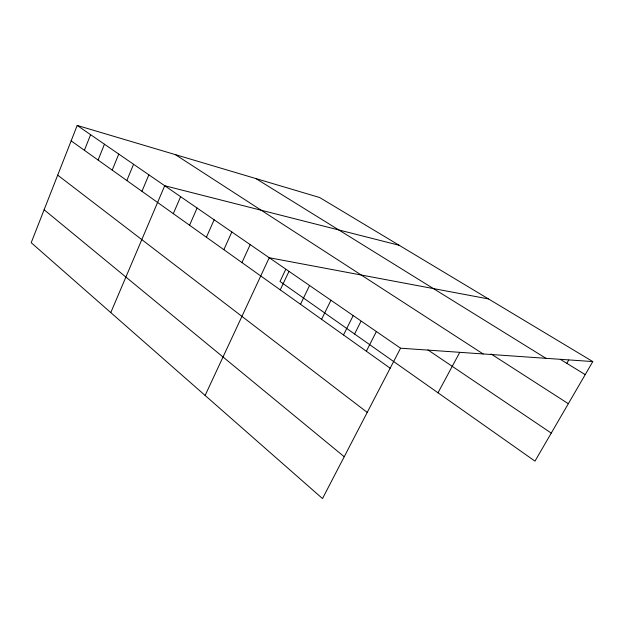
<?xml version="1.0" encoding="UTF-8"?>
<svg xmlns="http://www.w3.org/2000/svg" width="624" height="624" viewBox="0 0 624 624"><rect width="100%" height="100%" fill="white"/><g stroke="black" fill="none" stroke-linecap="round" stroke-linejoin="round"><path stroke-width="0.94" d="M592.8 361.577L319.644 197.519L77.197 125.44L31.2 242.697L322.507 498.56L400.553 348.2L592.8 361.577L534.979 461.128L280.012 281.463L285.597 269.638M84.404 150.306L90.605 134.683M98.085 160.056L104.458 144.222M112.219 170.126L118.763 154.073M126.836 180.539L133.559 164.268M141.952 191.311L148.863 174.814M110.783 312.601L164.705 185.726L399.173 245.287M173.3 213.658L180.617 196.685M189.563 225.241L197.09 208.034M206.404 237.245L214.157 219.788M223.86 249.686L231.839 231.972M241.956 262.579L250.185 244.616M205.117 395.452L269.225 257.728L488.498 298.935M280.238 289.856L288.998 271.354M300.503 304.301L309.559 285.511M321.578 319.316L330.931 300.238M343.512 334.948L353.192 315.572M354.58 334.012L360.851 321.532M366.358 351.226L376.373 331.547M438.001 392.792L459.67 352.521M566.81 363.332L568.667 360.103M560.305 359.338L585.218 374.626M255.895 178.573L545.945 358.316M491.026 353.948L568.331 403.697M175.336 154.619L483.124 353.941M427.9 349.908L551.257 433.103M77.197 125.44L400.553 348.2M71.152 140.86L390.172 368.199M57.704 175.141L367.224 412.417M44.117 209.765L344.222 456.721"/></g></svg>
